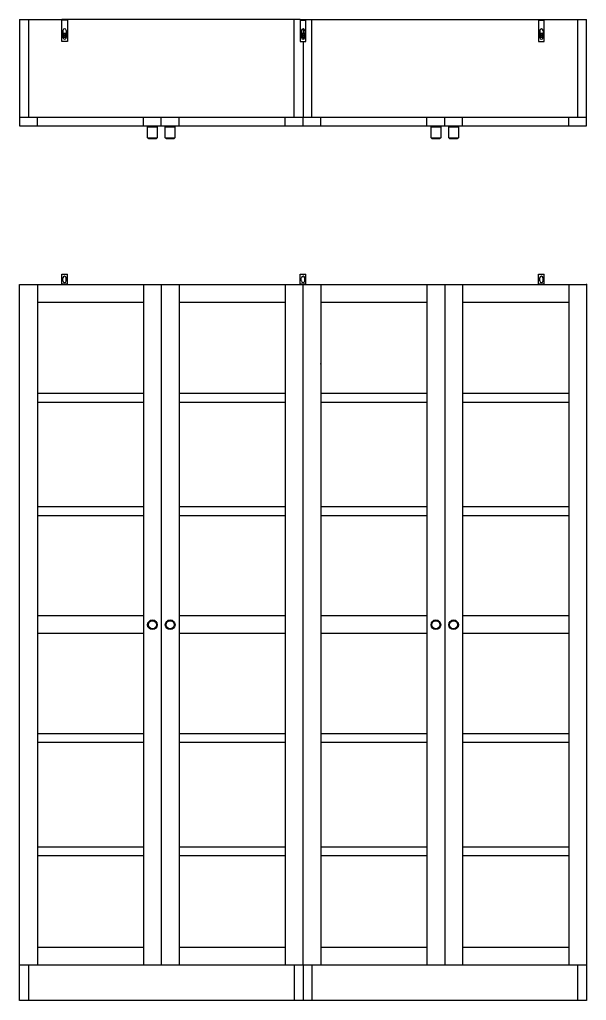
# Model space of a CAD drawing. Header units: centimetres. Extents: x 2056 to 3726, y 479 to 1259.
# Drawn here: x 2057.6 to 2217.6, y 943.9 to 1220.7 of the extents above; entities that cross this region are included whole.
import ezdxf

# ---------------------------------------------------------------- set-up
doc = ezdxf.new("R2010")
doc.units = ezdxf.units.CM
doc.layers.get('0').update_dxf_attribs({"color": 6})
doc.layers.add('A-FURN', color=94, linetype='Continuous')
doc.layers.add('ferramenta', color=211, linetype='Continuous')

msp = doc.modelspace()

# ---------------------------------------------------------------- linework, layer by layer
msp.add_point((2217.61, 1145.91))
at = {"layer": 'A-FURN', "transparency": 33554687}
for p, q in [((2057.61, 1220.68), (2069.49, 1220.69)), ((2135.11, 1193.18), (2135.11, 1220.68)), ((2138.42, 1220.68), (2204.1, 1220.68)), ((2140.11, 1193.18), (2140.11, 1220.68)), ((2205.73, 1220.68), (2217.61, 1220.68)), ((2137.61, 1218.08), (2137.61, 1216.89)), ((2137.61, 1215.63), (2137.61, 1215.17)), ((2137.61, 1214.54), (2137.61, 1193.18))]:
    msp.add_line(p, q, dxfattribs=at)
at = {"layer": 'A-FURN'}
for p, q in [((2057.61, 1220.68), (2057.61, 1190.68)), ((2060.11, 1220.68), (2060.11, 1193.18)), ((2136.79, 1220.68), (2071.11, 1220.68)), ((2215.11, 1220.68), (2215.11, 1193.18)), ((2217.61, 1190.68), (2217.61, 1220.68)), ((2057.61, 1193.18), (2217.61, 1193.18)), ((2062.61, 1190.68), (2062.61, 1193.18)), ((2092.61, 1190.68), (2092.61, 1193.18)), ((2097.61, 1190.68), (2097.61, 1193.18)), ((2102.61, 1190.68), (2102.61, 1193.18)), ((2132.61, 1190.68), (2132.61, 1193.18)), ((2137.61, 1190.68), (2137.61, 1193.18)), ((2142.61, 1190.68), (2142.61, 1193.18)), ((2172.61, 1190.68), (2172.61, 1193.18)), ((2177.61, 1190.68), (2177.61, 1193.18)), ((2182.61, 1190.68), (2182.61, 1193.18)), ((2212.61, 1190.68), (2212.61, 1193.18)), ((2057.61, 1190.68), (2217.61, 1190.68)), ((2057.61, 1145.91), (2217.61, 1145.91)), ((2057.61, 943.91), (2057.61, 1145.91)), ((2062.61, 1145.91), (2062.61, 953.91)), ((2092.61, 1145.91), (2092.61, 953.91)), ((2097.61, 1145.91), (2097.61, 953.91)), ((2102.61, 1145.91), (2102.61, 953.91)), ((2132.61, 1145.91), (2132.61, 953.91)), ((2137.61, 953.91), (2137.61, 1145.91)), ((2142.61, 1145.91), (2142.61, 953.91)), ((2172.61, 1145.91), (2172.61, 953.91)), ((2177.61, 1145.91), (2177.61, 953.91)), ((2182.61, 1145.91), (2182.61, 953.91)), ((2212.61, 1145.91), (2212.61, 953.91)), ((2217.61, 1145.91), (2217.61, 943.91)), ((2062.61, 1140.91), (2092.61, 1140.91)), ((2102.61, 1140.91), (2132.61, 1140.91)), ((2142.61, 1140.91), (2172.61, 1140.91)), ((2182.61, 1140.91), (2212.61, 1140.91)), ((2092.61, 1052.41), (2062.61, 1052.41)), ((2132.61, 1052.41), (2102.61, 1052.41)), ((2172.61, 1052.41), (2142.61, 1052.41)), ((2212.61, 1052.41), (2182.61, 1052.41)), ((2092.61, 1047.41), (2062.61, 1047.41)), ((2132.61, 1047.41), (2102.61, 1047.41)), ((2172.61, 1047.41), (2142.61, 1047.41)), ((2212.61, 1047.41), (2182.61, 1047.41)), ((2062.61, 958.91), (2092.61, 958.91)), ((2102.61, 958.91), (2132.61, 958.91)), ((2142.61, 958.91), (2172.61, 958.91)), ((2182.61, 958.91), (2212.61, 958.91)), ((2057.61, 953.91), (2217.61, 953.91)), ((2060.11, 953.91), (2060.11, 943.91)), ((2135.11, 953.91), (2135.11, 943.91)), ((2137.61, 953.91), (2137.61, 943.91)), ((2140.11, 953.91), (2140.11, 943.91)), ((2215.11, 953.91), (2215.11, 943.91)), ((2217.61, 943.91), (2057.61, 943.91))]:
    msp.add_line(p, q, dxfattribs=at)
at = {"layer": 'A-FURN', "color": 52}
for p, q in [((2092.61, 1115.16), (2062.61, 1115.16)), ((2092.61, 1112.66), (2062.61, 1112.66)), ((2132.61, 1115.16), (2102.61, 1115.16)), ((2132.61, 1112.66), (2102.61, 1112.66)), ((2172.61, 1115.16), (2142.61, 1115.16)), ((2172.61, 1112.66), (2142.61, 1112.66)), ((2212.61, 1115.16), (2182.61, 1115.16)), ((2212.61, 1112.66), (2182.61, 1112.66)), ((2092.61, 1083.16), (2062.6, 1083.16)), ((2132.6, 1083.16), (2102.61, 1083.16)), ((2172.6, 1083.16), (2142.6, 1083.16)), ((2212.6, 1083.16), (2182.6, 1083.16)), ((2092.61, 1080.66), (2062.6, 1080.66)), ((2132.6, 1080.66), (2102.61, 1080.66)), ((2172.6, 1080.66), (2142.6, 1080.66)), ((2212.6, 1080.66), (2182.6, 1080.66)), ((2092.61, 1019.16), (2062.6, 1019.16)), ((2132.6, 1019.16), (2102.61, 1019.16)), ((2172.6, 1019.16), (2142.6, 1019.16)), ((2212.6, 1019.16), (2182.6, 1019.16)), ((2092.61, 1016.66), (2062.6, 1016.66)), ((2132.6, 1016.66), (2102.61, 1016.66)), ((2172.6, 1016.66), (2142.6, 1016.66)), ((2212.6, 1016.66), (2182.6, 1016.66)), ((2092.61, 987.16), (2062.6, 987.16)), ((2132.6, 987.16), (2102.61, 987.16)), ((2172.6, 987.16), (2142.6, 987.16)), ((2212.6, 987.16), (2182.6, 987.16)), ((2092.61, 984.66), (2062.6, 984.66)), ((2132.6, 984.66), (2102.61, 984.66)), ((2172.6, 984.66), (2142.6, 984.66)), ((2212.6, 984.66), (2182.6, 984.66))]:
    msp.add_line(p, q, dxfattribs=at)
at = {"layer": 'A-FURN'}
msp.add_point((2142.61, 1123.58), dxfattribs=at)
at = {"layer": 'ferramenta', "transparency": 33554687}
for p, q in [((2069.49, 1214.55), (2069.49, 1220.69)), ((2071.11, 1220.69), (2069.49, 1220.69)), ((2071.11, 1220.69), (2071.11, 1214.55)), ((2136.79, 1220.68), (2138.42, 1220.68)), ((2136.79, 1220.68), (2136.79, 1214.54)), ((2138.42, 1214.54), (2138.42, 1220.68)), ((2204.1, 1220.68), (2205.73, 1220.68)), ((2204.1, 1220.68), (2204.1, 1214.54)), ((2205.73, 1214.54), (2205.73, 1220.68)), ((2071.11, 1220.49), (2069.49, 1220.49)), ((2136.79, 1220.49), (2138.42, 1220.49)), ((2204.1, 1220.49), (2205.73, 1220.49)), ((2069.83, 1217.62), (2069.83, 1216.67)), ((2069.83, 1215.84), (2069.83, 1215.65)), ((2070.13, 1216.36), (2070.2, 1216.42)), ((2070.24, 1216.26), (2070.13, 1216.36)), ((2070.13, 1216.36), (2070.3, 1216.26)), ((2070.13, 1216.15), (2070.24, 1216.26)), ((2070.13, 1216.15), (2070.3, 1216.26)), ((2070.13, 1216.15), (2070.2, 1216.09)), ((2070.2, 1216.42), (2070.3, 1216.32)), ((2070.2, 1216.42), (2070.3, 1216.26)), ((2070.2, 1216.09), (2070.3, 1216.26)), ((2070.2, 1216.09), (2070.3, 1216.2)), ((2070.3, 1216.32), (2070.4, 1216.42)), ((2070.4, 1216.42), (2070.3, 1216.26)), ((2070.46, 1216.36), (2070.3, 1216.26)), ((2070.4, 1216.09), (2070.3, 1216.26)), ((2070.46, 1216.15), (2070.3, 1216.26)), ((2070.4, 1216.09), (2070.3, 1216.2)), ((2070.46, 1216.36), (2070.36, 1216.26)), ((2070.46, 1216.15), (2070.36, 1216.26)), ((2070.4, 1216.42), (2070.46, 1216.36)), ((2070.46, 1216.15), (2070.4, 1216.09)), ((2070.77, 1217.62), (2070.77, 1216.67)), ((2070.77, 1215.84), (2070.77, 1215.65)), ((2137.13, 1217.61), (2137.13, 1216.67)), ((2137.13, 1215.84), (2137.13, 1215.64)), ((2137.44, 1216.36), (2137.5, 1216.42)), ((2137.54, 1216.26), (2137.44, 1216.36)), ((2137.44, 1216.36), (2137.61, 1216.26)), ((2137.44, 1216.15), (2137.54, 1216.26)), ((2137.44, 1216.15), (2137.61, 1216.26)), ((2137.44, 1216.15), (2137.5, 1216.09)), ((2137.5, 1216.42), (2137.61, 1216.32)), ((2137.5, 1216.42), (2137.61, 1216.26)), ((2137.5, 1216.09), (2137.61, 1216.26)), ((2137.5, 1216.09), (2137.61, 1216.2)), ((2137.61, 1216.32), (2137.71, 1216.42)), ((2137.71, 1216.42), (2137.61, 1216.26)), ((2137.77, 1216.36), (2137.61, 1216.26)), ((2137.71, 1216.09), (2137.61, 1216.26)), ((2137.77, 1216.15), (2137.61, 1216.26)), ((2137.71, 1216.09), (2137.61, 1216.2)), ((2137.77, 1216.36), (2137.67, 1216.26)), ((2137.77, 1216.15), (2137.67, 1216.26)), ((2137.71, 1216.42), (2137.77, 1216.36)), ((2137.77, 1216.15), (2137.71, 1216.09)), ((2138.08, 1217.61), (2138.08, 1216.67)), ((2138.08, 1215.84), (2138.08, 1215.64)), ((2204.44, 1217.61), (2204.44, 1216.67)), ((2204.44, 1215.84), (2204.44, 1215.64)), ((2204.75, 1216.36), (2204.81, 1216.42)), ((2204.85, 1216.26), (2204.75, 1216.36)), ((2204.75, 1216.36), (2204.91, 1216.26)), ((2204.75, 1216.15), (2204.85, 1216.26)), ((2204.75, 1216.15), (2204.91, 1216.26)), ((2204.75, 1216.15), (2204.81, 1216.09)), ((2204.81, 1216.42), (2204.91, 1216.32)), ((2204.81, 1216.42), (2204.91, 1216.26)), ((2204.81, 1216.09), (2204.91, 1216.26)), ((2204.81, 1216.09), (2204.91, 1216.2)), ((2204.91, 1216.32), (2205.02, 1216.42)), ((2205.02, 1216.42), (2204.91, 1216.26)), ((2205.08, 1216.36), (2204.91, 1216.26)), ((2205.02, 1216.09), (2204.91, 1216.26)), ((2205.08, 1216.15), (2204.91, 1216.26)), ((2205.02, 1216.09), (2204.91, 1216.2)), ((2205.08, 1216.36), (2204.98, 1216.26)), ((2205.08, 1216.15), (2204.98, 1216.26)), ((2205.02, 1216.42), (2205.08, 1216.36)), ((2205.08, 1216.15), (2205.02, 1216.09)), ((2205.39, 1217.61), (2205.39, 1216.67)), ((2205.39, 1215.84), (2205.39, 1215.64)), ((2071.11, 1214.55), (2069.49, 1214.55)), ((2136.79, 1214.54), (2138.42, 1214.54)), ((2204.1, 1214.54), (2205.73, 1214.54)), ((2093.74, 1190.45), (2093.83, 1190.57)), ((2093.74, 1190.45), (2096.47, 1190.45)), ((2093.74, 1187.3), (2093.74, 1190.45)), ((2093.83, 1190.57), (2096.39, 1190.57)), ((2096.39, 1190.57), (2096.47, 1190.45)), ((2096.47, 1190.45), (2096.47, 1187.3)), ((2098.74, 1190.45), (2098.83, 1190.57)), ((2098.74, 1190.45), (2101.47, 1190.45)), ((2098.74, 1187.3), (2098.74, 1190.45)), ((2098.83, 1190.57), (2101.39, 1190.57)), ((2101.39, 1190.57), (2101.47, 1190.45)), ((2101.47, 1190.45), (2101.47, 1187.3)), ((2173.74, 1190.45), (2173.83, 1190.57)), ((2173.74, 1190.45), (2176.47, 1190.45)), ((2173.74, 1187.3), (2173.74, 1190.45)), ((2173.83, 1190.57), (2176.39, 1190.57)), ((2176.39, 1190.57), (2176.47, 1190.45)), ((2176.47, 1190.45), (2176.47, 1187.3)), ((2178.74, 1190.45), (2178.83, 1190.57)), ((2178.74, 1190.45), (2181.47, 1190.45)), ((2178.74, 1187.3), (2178.74, 1190.45)), ((2178.83, 1190.57), (2181.39, 1190.57)), ((2181.39, 1190.57), (2181.47, 1190.45)), ((2181.47, 1190.45), (2181.47, 1187.3)), ((2093.74, 1187.3), (2096.47, 1187.3)), ((2093.96, 1187.14), (2093.74, 1187.3)), ((2093.96, 1187.14), (2096.25, 1187.14)), ((2096.47, 1187.3), (2096.25, 1187.14)), ((2098.74, 1187.3), (2101.47, 1187.3)), ((2098.96, 1187.14), (2098.74, 1187.3)), ((2098.96, 1187.14), (2101.25, 1187.14)), ((2101.47, 1187.3), (2101.25, 1187.14)), ((2173.74, 1187.3), (2176.47, 1187.3)), ((2173.96, 1187.14), (2173.74, 1187.3)), ((2173.96, 1187.14), (2176.25, 1187.14)), ((2176.47, 1187.3), (2176.25, 1187.14)), ((2178.74, 1187.3), (2181.47, 1187.3)), ((2178.96, 1187.14), (2178.74, 1187.3)), ((2178.96, 1187.14), (2181.25, 1187.14)), ((2181.47, 1187.3), (2181.25, 1187.14)), ((2069.49, 1145.91), (2069.49, 1148.82)), ((2069.49, 1148.82), (2071.11, 1148.82)), ((2071.11, 1145.91), (2071.11, 1148.82)), ((2136.79, 1145.91), (2136.79, 1148.82)), ((2136.79, 1148.82), (2138.42, 1148.82)), ((2138.42, 1145.91), (2138.42, 1148.82)), ((2204.1, 1145.91), (2204.1, 1148.82)), ((2204.1, 1148.82), (2205.73, 1148.82)), ((2205.73, 1145.91), (2205.73, 1148.82)), ((2069.49, 1146.11), (2071.11, 1146.11)), ((2069.49, 1145.91), (2071.11, 1145.91)), ((2069.83, 1146.97), (2069.83, 1147.79)), ((2070.77, 1146.97), (2070.77, 1147.79)), ((2136.79, 1146.11), (2138.42, 1146.11)), ((2136.79, 1145.91), (2138.42, 1145.91)), ((2137.13, 1146.97), (2137.13, 1147.79)), ((2138.08, 1146.97), (2138.08, 1147.79)), ((2204.1, 1146.11), (2205.73, 1146.11)), ((2204.1, 1145.91), (2205.73, 1145.91)), ((2204.44, 1146.97), (2204.44, 1147.79)), ((2205.39, 1146.97), (2205.39, 1147.79))]:
    msp.add_line(p, q, dxfattribs=at)
for centre, radius in [((2070.3, 1216.26), 0.63), ((2070.3, 1216.26), 0.299), ((2137.61, 1216.26), 0.63), ((2137.61, 1216.26), 0.299), ((2204.91, 1216.26), 0.63), ((2204.91, 1216.26), 0.299)]:
    msp.add_circle(centre, radius, dxfattribs=at)
at = {"layer": 'ferramenta'}
for centre, radius in [((2095.11, 1049.91), 1.37), ((2095.11, 1049.91), 1.14), ((2100.11, 1049.91), 1.37), ((2100.11, 1049.91), 1.14), ((2175.11, 1049.91), 1.37), ((2175.11, 1049.91), 1.14), ((2180.11, 1049.91), 1.37), ((2180.11, 1049.91), 1.14)]:
    msp.add_circle(centre, radius, dxfattribs=at)
at = {"layer": 'ferramenta', "transparency": 33554687}
for centre, start, end in [((2070.3, 1217.62), 359.994, 179.994), ((2137.61, 1217.61), 0, 180), ((2204.91, 1217.61), 0, 180), ((2070.3, 1215.65), 179.994, 359.994), ((2137.61, 1215.64), 180, 0), ((2204.91, 1215.64), 180, 0), ((2070.3, 1147.79), 0, 180), ((2070.3, 1146.97), 180, 0), ((2137.61, 1147.79), 0, 180), ((2137.61, 1146.97), 180, 0), ((2204.91, 1147.79), 0, 180), ((2204.91, 1146.97), 180, 0)]:
    msp.add_arc(centre, 0.473, start, end, dxfattribs=at)

doc.saveas('drawing.dxf')
